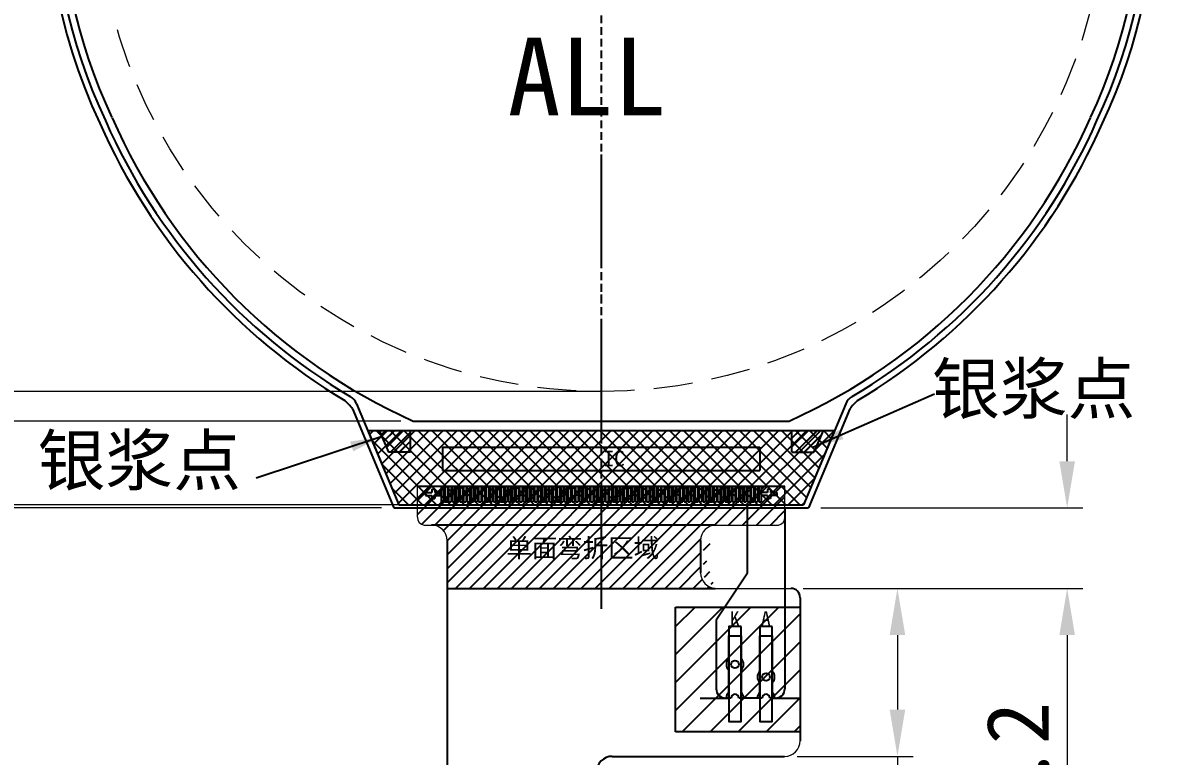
# Model space of a CAD drawing. Header units: millimetres. Extents: x 1055 to 1298, y 435 to 601.
# Drawn here: x 1083.68 to 1120.07, y 534.96 to 558.54 of the extents above; entities that cross this region are included whole.
import ezdxf

# ---------------------------------------------------------------- set-up
doc = ezdxf.new("R2010")
doc.units = ezdxf.units.MM
doc.linetypes.add('ACAD_ISO10W100', pattern=[18, 12, -3, 0, -3])
doc.linetypes.add('DASHED2', pattern=[0.375, 0.25, -0.125])
for name, color, linetype in [('DWG', 7, 'Continuous'), ('FPC', 33, 'Continuous'), ('FPC-LED', 30, 'Continuous'), ('FPC-O正面白油层', 7, 'Continuous'), ('FPC1', 30, 'Continuous')]:
    doc.layers.add(name, color=color, linetype=linetype)
doc.layers.add('LCD_MAIN', color=2, linetype='Continuous', lineweight=9)
doc.styles.get("Standard").update_dxf_attribs({"font": 'txt', "bigfont": 'gbcbig.shx'})
doc.styles.add('宋体', font='SimSun.ttf')
doc.styles.add('工程', font='gbenor.shx', dxfattribs={"width": 1.25, "bigfont": 'gbcbig.shx'})
doc.dimstyles.new('标准', dxfattribs={"dimtxt": 2, "dimasz": 1.8, "dimexe": 0.5, "dimexo": 0.4, "dimgap": 0.1, "dimtad": 1, "dimzin": 1, "dimdsep": 46, "dimtxsty": '工程', "dimblk": 'CLOSEDBLANK', "dimcen": 0.09, "dimclrd": 3, "dimclre": 3, "dimclrt": 3, "dimadec": 0, "dimazin": 0, "dimtfac": 1, "dimtofl": 0, "dimtmove": 0, "dimatfit": 3, "dimldrblk": 'CLOSEDBLANK', "dimfxl": 1, "dimtolj": 1, "dimlwd": 0, "dimlwe": 0, "dimarcsym": 0})
doc.dimstyles.new('标注', dxfattribs={"dimtxt": 1.2, "dimasz": 1, "dimexe": 0, "dimexo": 1, "dimgap": 0.2, "dimtad": 0, "dimrnd": 0.0005, "dimzin": 9, "dimdsep": 46, "dimtxsty": 'Standard', "dimcen": 0, "dimclrd": 3, "dimclre": 3, "dimclrt": 3, "dimadec": 0, "dimazin": 0, "dimtfac": 1, "dimtmove": 0, "dimatfit": 3, "dimfxl": 1, "dimlwd": -1, "dimlwe": -1, "dimarcsym": 0})

# ---------------------------------------------------------------- blocks, each defined once
blk = doc.blocks.new('*D87')
at = {"color": 7, "lineweight": 0, "transparency": 16777216}
for p, q in [((1102.266, 579.087), (1078.78, 579.087)), ((1079.28, 577.587), (1079.28, 548.187)), ((1102.266, 546.687), (1078.78, 546.687))]:
    blk.add_line(p, q, dxfattribs=at)
at = {"color": 7, "transparency": 16777216}
for points in [[(1079.03, 577.587), (1079.53, 577.587), (1079.28, 579.087)], [(1079.03, 548.187), (1079.53, 548.187), (1079.28, 546.687)]]:
    blk.add_solid(points, dxfattribs=at)
at = {"layer": 'Defpoints', "color": 0, "transparency": 16777216}
for p in [(1102.666, 579.087), (1079.28, 546.687), (1102.666, 546.687)]:
    blk.add_point(p, dxfattribs=at)
at = {"color": 7, "transparency": 16777216, "insert": (1077.869, 563.871), "char_height": 2, "attachment_point": 5, "rotation": 90, "style": '宋体'}
blk.add_mtext('\\A1;32.40(LCD A,A)', dxfattribs=at)
blk = doc.blocks.new('_ClosedBlank')
at = {"color": 0, "linetype": 'ByBlock', "lineweight": -2}
for p, q in [((-1, 0.167), (0, 0)), ((-1, 0.167), (-1, -0.167)), ((0, 0), (-1, -0.167))]:
    blk.add_line(p, q, dxfattribs=at)
blk = doc.blocks.new('*D91')
at = {"color": 7, "lineweight": 0, "transparency": 16777216}
for p, q in [((1102.266, 580.287), (1069.206, 580.287)), ((1069.706, 578.787), (1069.706, 544.547)), ((1095.766, 543.047), (1069.206, 543.047))]:
    blk.add_line(p, q, dxfattribs=at)
at = {"color": 7, "transparency": 16777216}
for points in [[(1069.456, 578.787), (1069.956, 578.787), (1069.706, 580.287)], [(1069.456, 544.547), (1069.956, 544.547), (1069.706, 543.047)]]:
    blk.add_solid(points, dxfattribs=at)
at = {"layer": 'Defpoints', "color": 0, "transparency": 16777216}
for p in [(1102.666, 580.287), (1069.706, 543.047), (1096.166, 543.047)]:
    blk.add_point(p, dxfattribs=at)
at = {"color": 7, "transparency": 16777216, "insert": (1068.339, 563.132), "char_height": 2, "attachment_point": 5, "rotation": 90, "style": '宋体'}
blk.add_mtext('\\A1;37.24%%P0.15(LCD)', dxfattribs=at)
blk = doc.blocks.new('*D93')
at = {"color": 7, "lineweight": 0, "transparency": 16777216}
for p, q in [((1102.266, 580.057), (1074.112, 580.057)), ((1074.612, 578.557), (1074.612, 547.237)), ((1095.831, 545.737), (1074.112, 545.737))]:
    blk.add_line(p, q, dxfattribs=at)
at = {"color": 7, "transparency": 16777216}
for points in [[(1074.362, 578.557), (1074.862, 578.557), (1074.612, 580.057)], [(1074.362, 547.237), (1074.862, 547.237), (1074.612, 545.737)]]:
    blk.add_solid(points, dxfattribs=at)
at = {"layer": 'Defpoints', "color": 0, "transparency": 16777216}
for p in [(1102.666, 580.057), (1074.612, 545.737), (1096.231, 545.737)]:
    blk.add_point(p, dxfattribs=at)
at = {"color": 7, "transparency": 16777216, "insert": (1072.845, 562.887), "char_height": 2, "attachment_point": 5, "rotation": 90, "style": '宋体'}
blk.add_mtext('\\A1;34.32%%P0.2(POL)', dxfattribs=at)
blk = doc.blocks.new('*D94')
at = {"color": 1, "lineweight": 0, "transparency": 16777216}
for p, q in [((1102.266, 580.687), (1064.957, 580.687)), ((1065.457, 579.187), (1065.457, 544.447)), ((1095.208, 542.947), (1064.957, 542.947))]:
    blk.add_line(p, q, dxfattribs=at)
at = {"color": 1, "transparency": 16777216}
for points in [[(1065.207, 579.187), (1065.707, 579.187), (1065.457, 580.687)], [(1065.207, 544.447), (1065.707, 544.447), (1065.457, 542.947)]]:
    blk.add_solid(points, dxfattribs=at)
at = {"layer": 'Defpoints', "color": 0, "transparency": 16777216}
for p in [(1102.666, 580.687), (1065.457, 542.947), (1095.608, 542.947)]:
    blk.add_point(p, dxfattribs=at)
at = {"color": 1, "transparency": 16777216, "insert": (1063.683, 562.887), "char_height": 2, "attachment_point": 5, "rotation": 90, "style": '宋体'}
blk.add_mtext('\\A1;37.74%%P0.1(LCM)', dxfattribs=at)
blk = doc.blocks.new('*D99')
at = {"color": 7, "lineweight": 0, "transparency": 16777216}
for p, q in [((1095.208, 542.947), (1072.128, 542.947)), ((1072.628, 541.447), (1072.628, 495.593)), ((1097.118, 494.093), (1072.128, 494.093))]:
    blk.add_line(p, q, dxfattribs=at)
at = {"color": 7, "transparency": 16777216}
for points in [[(1072.378, 541.447), (1072.878, 541.447), (1072.628, 542.947)], [(1072.378, 495.593), (1072.878, 495.593), (1072.628, 494.093)]]:
    blk.add_solid(points, dxfattribs=at)
at = {"layer": 'Defpoints', "color": 0, "transparency": 16777216}
for p in [(1095.608, 542.947), (1072.628, 494.093), (1097.518, 494.093)]:
    blk.add_point(p, dxfattribs=at)
at = {"color": 7, "transparency": 16777216, "insert": (1071.049, 518.52), "char_height": 2, "attachment_point": 5, "rotation": 90, "style": '宋体'}
blk.add_mtext('\\A1;48.85±0.2', dxfattribs=at)
blk = doc.blocks.new('*D104')
at = {"color": 7, "lineweight": 0, "transparency": 16777216}
for p, q in [((1117.234, 544.447), (1117.234, 545.947)), ((1109.324, 542.947), (1117.734, 542.947)), ((1108.757, 540.361), (1117.734, 540.361)), ((1117.234, 538.861), (1117.234, 523.813))]:
    blk.add_line(p, q, dxfattribs=at)
at = {"color": 7, "transparency": 16777216}
for points in [[(1116.984, 544.447), (1117.484, 544.447), (1117.234, 542.947)], [(1116.984, 538.861), (1117.484, 538.861), (1117.234, 540.361)]]:
    blk.add_solid(points, dxfattribs=at)
at = {"layer": 'Defpoints', "color": 0, "transparency": 16777216}
for p in [(1108.924, 542.947), (1108.357, 540.361), (1117.234, 540.361)]:
    blk.add_point(p, dxfattribs=at)
at = {"color": 7, "transparency": 16777216, "insert": (1115.656, 530.587), "char_height": 2, "attachment_point": 5, "rotation": 90, "style": '宋体'}
blk.add_mtext('\\A1;2.59±0.2', dxfattribs=at)
blk = doc.blocks.new('*D105')
at = {"color": 7, "lineweight": 0, "transparency": 16777216}
for p, q in [((1108.757, 540.361), (1112.282, 540.361)), ((1111.782, 538.861), (1111.782, 536.464)), ((1108.557, 534.964), (1112.282, 534.964)), ((1111.782, 534.964), (1111.782, 520.008))]:
    blk.add_line(p, q, dxfattribs=at)
at = {"color": 7, "transparency": 16777216}
for points in [[(1111.532, 538.861), (1112.032, 538.861), (1111.782, 540.361)], [(1111.532, 536.464), (1112.032, 536.464), (1111.782, 534.964)]]:
    blk.add_solid(points, dxfattribs=at)
at = {"layer": 'Defpoints', "color": 0, "transparency": 16777216}
for p in [(1108.357, 540.361), (1108.157, 534.964), (1111.782, 534.964)]:
    blk.add_point(p, dxfattribs=at)
at = {"color": 7, "transparency": 16777216, "insert": (1110.21, 526.736), "char_height": 2, "attachment_point": 5, "rotation": 90, "style": '宋体'}
blk.add_mtext('\\A1;5.40±0.2', dxfattribs=at)
blk = doc.blocks.new('f')
h = blk.add_hatch()
h.set_pattern_fill('ANSI31', color=2, scale=0.2, style=0)
h.set_pattern_definition([(45, (236.8483, 0), (-0.4490128, 0.4490128), [])])
h.paths.add_polyline_path([(485.947, 191.786), (481.947, 191.786), (481.947, 187.786), (485.947, 187.786)])
at = {"color": 2}
for p, q in [((481.947, 191.786), (485.947, 191.786)), ((481.947, 187.786), (481.947, 191.786)), ((485.947, 191.786), (485.947, 187.786)), ((485.947, 187.786), (481.947, 187.786))]:
    blk.add_line(p, q, dxfattribs=at)

msp = doc.modelspace()

# ---------------------------------------------------------------- hatches: boundary and pattern name
h = msp.add_hatch()
h.set_pattern_fill('ANSI37', color=256, scale=0.1, style=0)
h.set_pattern_definition([(45, (-2.17193, 17.6648), (-0.2245064, 0.2245064), []), (135, (-2.17193, 17.6648), (-0.2245064, -0.2245064), [])])
h.paths.add_polyline_path([(1094.767, 545.437), (1095.766, 543.047), (1108.766, 543.047), (1109.765, 545.437)])
h = msp.add_hatch()
h.set_pattern_fill('JIS_LC_20', color=2, scale=0.01, style=0)
h.set_pattern_definition([(45, (-271.23987, 118.45337), (-0.141421356, 0.141421356), []), (45, (-271.23587, 118.45337), (-0.141421356, 0.141421356), [])])
h.paths.add_polyline_path([(1108.395, 544.737), (1109.095, 544.737), (1109.395, 545.437), (1108.395, 545.437)])
h.paths.add_polyline_path([(1096.137, 545.437), (1095.137, 545.437), (1095.437, 544.737), (1096.137, 544.737)])
h = msp.add_hatch()
h.set_pattern_fill('ANSI31', color=30, scale=0.1, style=0)
edge = h.paths.add_edge_path()
edge.add_line((1096.366, 543.647), (1108.166, 543.647))
edge.add_line((1096.366, 542.647), (1096.366, 543.647))
edge.add_arc((1096.611, 542.64), 0.245, 178.3428, 261.6793)
edge.add_line((1096.576, 542.397), (1096.818, 542.397))
edge.add_line((1105.958, 542.397), (1096.818, 542.397))
edge.add_line((1105.959, 542.397), (1107.956, 542.397))
edge.add_arc((1107.921, 542.64), 0.245, 278.3207, 361.6572)
edge.add_line((1108.166, 542.647), (1108.166, 543.647))
h = msp.add_hatch()
h.set_pattern_fill('ANSI31', color=256, scale=0.1, style=0)
edge = h.paths.add_edge_path()
edge.add_line((1105.958, 542.397), (1096.818, 542.397))
edge.add_arc((1096.818, 541.897), 0.5, 0, 90)
edge.add_line((1097.318, 541.897), (1097.318, 540.361))
edge.add_line((1097.318, 540.361), (1105.923, 540.361))
edge.add_arc((1105.961, 540.862), 0.502, 180.118, 265.6249)
edge.add_line((1105.459, 541.897), (1105.459, 540.859))
edge.add_arc((1105.959, 541.897), 0.5, 90, 180)
h.paths.add_polyline_path([(1099.069, 542.11), (1104.441, 542.11), (1104.441, 541.019), (1099.069, 541.019)], flags=24)

# ---------------------------------------------------------------- linework, layer by layer
at = {"color": 1, "linetype": 'DASHED2'}
msp.add_line((1102.266, 583.895), (1102.266, 539.699), dxfattribs=at)
at = {"color": 7}
for p, q in [((1094.279, 546.126), (1095.608, 542.947)), ((1110.253, 546.126), (1108.924, 542.947)), ((1095.608, 542.947), (1108.924, 542.947))]:
    msp.add_line(p, q, dxfattribs=at)
at = {"color": 4}
for p, q in [((1094.41, 546.292), (1095.766, 543.047)), ((1110.123, 546.292), (1108.766, 543.047)), ((1094.767, 545.437), (1109.765, 545.437)), ((1094.767, 545.437), (1095.766, 543.047)), ((1109.765, 545.437), (1108.766, 543.047)), ((1095.766, 543.047), (1108.766, 543.047))]:
    msp.add_line(p, q, dxfattribs=at)
at = {"color": 2}
for p, q in [((1095.137, 545.437), (1095.437, 544.737)), ((1096.137, 544.737), (1096.137, 545.437)), ((1108.395, 544.737), (1108.395, 545.437)), ((1109.395, 545.437), (1109.095, 544.737)), ((1096.137, 544.737), (1095.437, 544.737)), ((1108.395, 544.737), (1109.095, 544.737))]:
    msp.add_line(p, q, dxfattribs=at)
at = {"color": 6}
msp.add_line((1096.231, 545.737), (1108.302, 545.737), dxfattribs=at)
for p, q in [((1097.166, 544.897), (1107.366, 544.897)), ((1097.166, 544.897), (1097.166, 544.147)), ((1107.366, 544.897), (1107.366, 544.147)), ((1097.166, 544.147), (1107.366, 544.147)), ((1097.126, 543.647), (1097.126, 543.147)), ((1097.126, 543.647), (1097.206, 543.647)), ((1097.206, 543.647), (1097.206, 543.147)), ((1097.246, 543.647), (1097.246, 543.147)), ((1097.246, 543.647), (1097.326, 543.647)), ((1097.326, 543.647), (1097.326, 543.147)), ((1097.366, 543.647), (1097.366, 543.147)), ((1097.366, 543.647), (1097.446, 543.647)), ((1097.446, 543.647), (1097.446, 543.147)), ((1097.486, 543.647), (1097.486, 543.147)), ((1097.486, 543.647), (1097.566, 543.647)), ((1097.566, 543.647), (1097.566, 543.147)), ((1097.606, 543.647), (1097.606, 543.147)), ((1097.606, 543.647), (1097.686, 543.647)), ((1097.686, 543.647), (1097.686, 543.147)), ((1097.726, 543.647), (1097.726, 543.147)), ((1097.726, 543.647), (1097.806, 543.647)), ((1097.806, 543.647), (1097.806, 543.147)), ((1097.846, 543.647), (1097.846, 543.147)), ((1097.846, 543.647), (1097.926, 543.647)), ((1097.926, 543.647), (1097.926, 543.147)), ((1097.966, 543.647), (1097.966, 543.147)), ((1097.966, 543.647), (1098.046, 543.647)), ((1098.046, 543.647), (1098.046, 543.147)), ((1098.086, 543.647), (1098.086, 543.147)), ((1098.086, 543.647), (1098.166, 543.647)), ((1098.166, 543.647), (1098.166, 543.147)), ((1098.206, 543.647), (1098.206, 543.147)), ((1098.206, 543.647), (1098.286, 543.647)), ((1098.286, 543.647), (1098.286, 543.147)), ((1098.326, 543.647), (1098.326, 543.147)), ((1098.326, 543.647), (1098.406, 543.647)), ((1098.406, 543.647), (1098.406, 543.147)), ((1098.446, 543.647), (1098.446, 543.147)), ((1098.446, 543.647), (1098.526, 543.647)), ((1098.526, 543.647), (1098.526, 543.147)), ((1098.566, 543.647), (1098.566, 543.147)), ((1098.566, 543.647), (1098.646, 543.647)), ((1098.646, 543.647), (1098.646, 543.147)), ((1098.686, 543.647), (1098.686, 543.147)), ((1098.686, 543.647), (1098.766, 543.647)), ((1098.766, 543.647), (1098.766, 543.147)), ((1098.806, 543.647), (1098.806, 543.147)), ((1098.806, 543.647), (1098.886, 543.647)), ((1098.886, 543.647), (1098.886, 543.147)), ((1098.926, 543.647), (1098.926, 543.147)), ((1098.926, 543.647), (1099.006, 543.647)), ((1099.006, 543.647), (1099.006, 543.147)), ((1099.046, 543.647), (1099.046, 543.147)), ((1099.046, 543.647), (1099.126, 543.647)), ((1099.126, 543.647), (1099.126, 543.147)), ((1099.166, 543.647), (1099.166, 543.147)), ((1099.166, 543.647), (1099.246, 543.647)), ((1099.246, 543.647), (1099.246, 543.147)), ((1099.286, 543.647), (1099.286, 543.147)), ((1099.286, 543.647), (1099.366, 543.647)), ((1099.366, 543.647), (1099.366, 543.147)), ((1099.406, 543.647), (1099.406, 543.147)), ((1099.406, 543.647), (1099.486, 543.647)), ((1099.486, 543.647), (1099.486, 543.147)), ((1099.526, 543.647), (1099.526, 543.147)), ((1099.526, 543.647), (1099.606, 543.647)), ((1099.606, 543.647), (1099.606, 543.147)), ((1099.646, 543.647), (1099.646, 543.147)), ((1099.646, 543.647), (1099.726, 543.647)), ((1099.726, 543.647), (1099.726, 543.147)), ((1099.766, 543.647), (1099.766, 543.147)), ((1099.766, 543.647), (1099.846, 543.647)), ((1099.846, 543.647), (1099.846, 543.147)), ((1099.886, 543.647), (1099.886, 543.147)), ((1099.886, 543.647), (1099.966, 543.647)), ((1099.966, 543.647), (1099.966, 543.147)), ((1100.006, 543.647), (1100.006, 543.147)), ((1100.006, 543.647), (1100.086, 543.647)), ((1100.086, 543.647), (1100.086, 543.147)), ((1100.126, 543.647), (1100.126, 543.147)), ((1100.126, 543.647), (1100.206, 543.647)), ((1100.206, 543.647), (1100.206, 543.147)), ((1100.246, 543.647), (1100.246, 543.147)), ((1100.246, 543.647), (1100.326, 543.647)), ((1100.326, 543.647), (1100.326, 543.147)), ((1100.366, 543.647), (1100.366, 543.147)), ((1100.366, 543.647), (1100.446, 543.647)), ((1100.446, 543.647), (1100.446, 543.147)), ((1100.486, 543.647), (1100.486, 543.147)), ((1100.486, 543.647), (1100.566, 543.647)), ((1100.566, 543.647), (1100.566, 543.147)), ((1100.606, 543.647), (1100.606, 543.147)), ((1100.606, 543.647), (1100.686, 543.647)), ((1100.686, 543.647), (1100.686, 543.147)), ((1100.726, 543.647), (1100.726, 543.147)), ((1100.726, 543.647), (1100.806, 543.647)), ((1100.806, 543.647), (1100.806, 543.147)), ((1100.846, 543.647), (1100.846, 543.147)), ((1100.846, 543.647), (1100.926, 543.647)), ((1100.926, 543.647), (1100.926, 543.147)), ((1100.966, 543.647), (1100.966, 543.147)), ((1100.966, 543.647), (1101.046, 543.647)), ((1101.046, 543.647), (1101.046, 543.147)), ((1101.086, 543.647), (1101.086, 543.147)), ((1101.086, 543.647), (1101.166, 543.647)), ((1101.166, 543.647), (1101.166, 543.147)), ((1101.206, 543.647), (1101.206, 543.147)), ((1101.206, 543.647), (1101.286, 543.647)), ((1101.286, 543.647), (1101.286, 543.147)), ((1101.326, 543.647), (1101.326, 543.147)), ((1101.326, 543.647), (1101.406, 543.647)), ((1101.406, 543.647), (1101.406, 543.147)), ((1101.446, 543.647), (1101.446, 543.147)), ((1101.446, 543.647), (1101.526, 543.647)), ((1101.526, 543.647), (1101.526, 543.147)), ((1101.566, 543.647), (1101.566, 543.147)), ((1101.566, 543.647), (1101.646, 543.647)), ((1101.646, 543.647), (1101.646, 543.147)), ((1101.686, 543.647), (1101.686, 543.147)), ((1101.686, 543.647), (1101.766, 543.647)), ((1101.766, 543.647), (1101.766, 543.147)), ((1101.806, 543.647), (1101.806, 543.147)), ((1101.806, 543.647), (1101.886, 543.647)), ((1101.886, 543.647), (1101.886, 543.147)), ((1101.926, 543.647), (1101.926, 543.147)), ((1101.926, 543.647), (1102.006, 543.647)), ((1102.006, 543.647), (1102.006, 543.147)), ((1102.046, 543.647), (1102.046, 543.147)), ((1102.046, 543.647), (1102.126, 543.647)), ((1102.126, 543.647), (1102.126, 543.147)), ((1102.166, 543.647), (1102.166, 543.147)), ((1102.166, 543.647), (1102.246, 543.647)), ((1102.246, 543.647), (1102.246, 543.147)), ((1102.246, 543.647), (1102.286, 543.647)), ((1102.286, 543.647), (1102.286, 543.147)), ((1102.286, 543.647), (1102.366, 543.647)), ((1102.366, 543.647), (1102.366, 543.147)), ((1102.406, 543.647), (1102.406, 543.147)), ((1102.406, 543.647), (1102.486, 543.647)), ((1102.486, 543.647), (1102.486, 543.147)), ((1102.526, 543.647), (1102.526, 543.147)), ((1102.526, 543.647), (1102.606, 543.647)), ((1102.606, 543.647), (1102.606, 543.147)), ((1102.646, 543.647), (1102.646, 543.147)), ((1102.646, 543.647), (1102.726, 543.647)), ((1102.726, 543.647), (1102.726, 543.147)), ((1102.766, 543.647), (1102.766, 543.147)), ((1102.766, 543.647), (1102.846, 543.647)), ((1102.846, 543.647), (1102.846, 543.147)), ((1102.886, 543.647), (1102.886, 543.147)), ((1102.886, 543.647), (1102.966, 543.647)), ((1102.966, 543.647), (1102.966, 543.147)), ((1103.006, 543.647), (1103.006, 543.147)), ((1103.006, 543.647), (1103.086, 543.647)), ((1103.086, 543.647), (1103.086, 543.147)), ((1103.126, 543.647), (1103.126, 543.147)), ((1103.126, 543.647), (1103.206, 543.647)), ((1103.206, 543.647), (1103.206, 543.147)), ((1103.246, 543.647), (1103.246, 543.147)), ((1103.246, 543.647), (1103.326, 543.647)), ((1103.326, 543.647), (1103.326, 543.147)), ((1103.366, 543.647), (1103.366, 543.147)), ((1103.366, 543.647), (1103.446, 543.647)), ((1103.446, 543.647), (1103.446, 543.147)), ((1103.486, 543.647), (1103.486, 543.147)), ((1103.486, 543.647), (1103.566, 543.647)), ((1103.566, 543.647), (1103.566, 543.147)), ((1103.606, 543.647), (1103.606, 543.147)), ((1103.606, 543.647), (1103.686, 543.647)), ((1103.686, 543.647), (1103.686, 543.147)), ((1103.726, 543.647), (1103.726, 543.147)), ((1103.726, 543.647), (1103.806, 543.647)), ((1103.806, 543.647), (1103.806, 543.147)), ((1103.846, 543.647), (1103.846, 543.147)), ((1103.846, 543.647), (1103.926, 543.647)), ((1103.926, 543.647), (1103.926, 543.147)), ((1103.966, 543.647), (1103.966, 543.147)), ((1103.966, 543.647), (1104.046, 543.647)), ((1104.046, 543.647), (1104.046, 543.147)), ((1104.086, 543.647), (1104.086, 543.147)), ((1104.086, 543.647), (1104.166, 543.647)), ((1104.166, 543.647), (1104.166, 543.147)), ((1104.206, 543.647), (1104.206, 543.147)), ((1104.206, 543.647), (1104.286, 543.647)), ((1104.286, 543.647), (1104.286, 543.147)), ((1104.326, 543.647), (1104.326, 543.147)), ((1104.326, 543.647), (1104.406, 543.647)), ((1104.406, 543.647), (1104.406, 543.147)), ((1104.446, 543.647), (1104.446, 543.147)), ((1104.446, 543.647), (1104.526, 543.647)), ((1104.526, 543.647), (1104.526, 543.147)), ((1104.566, 543.647), (1104.566, 543.147)), ((1104.566, 543.647), (1104.646, 543.647)), ((1104.646, 543.647), (1104.646, 543.147)), ((1104.686, 543.647), (1104.686, 543.147)), ((1104.686, 543.647), (1104.766, 543.647)), ((1104.766, 543.647), (1104.766, 543.147)), ((1104.806, 543.647), (1104.806, 543.147)), ((1104.806, 543.647), (1104.886, 543.647)), ((1104.886, 543.647), (1104.886, 543.147)), ((1104.926, 543.647), (1104.926, 543.147)), ((1104.926, 543.647), (1105.006, 543.647)), ((1105.006, 543.647), (1105.006, 543.147)), ((1105.046, 543.647), (1105.046, 543.147)), ((1105.046, 543.647), (1105.126, 543.647)), ((1105.126, 543.647), (1105.126, 543.147)), ((1105.166, 543.647), (1105.166, 543.147)), ((1105.166, 543.647), (1105.246, 543.647)), ((1105.246, 543.647), (1105.246, 543.147)), ((1105.286, 543.647), (1105.286, 543.147)), ((1105.286, 543.647), (1105.366, 543.647)), ((1105.366, 543.647), (1105.366, 543.147)), ((1105.406, 543.647), (1105.406, 543.147)), ((1105.406, 543.647), (1105.486, 543.647)), ((1105.486, 543.647), (1105.486, 543.147)), ((1105.526, 543.647), (1105.526, 543.147)), ((1105.526, 543.647), (1105.606, 543.647)), ((1105.606, 543.647), (1105.606, 543.147)), ((1105.646, 543.647), (1105.646, 543.147)), ((1105.646, 543.647), (1105.726, 543.647)), ((1105.726, 543.647), (1105.726, 543.147)), ((1105.766, 543.647), (1105.766, 543.147)), ((1105.766, 543.647), (1105.846, 543.647)), ((1105.846, 543.647), (1105.846, 543.147)), ((1105.886, 543.647), (1105.886, 543.147)), ((1105.886, 543.647), (1105.966, 543.647)), ((1105.966, 543.647), (1105.966, 543.147)), ((1106.006, 543.647), (1106.006, 543.147)), ((1106.006, 543.647), (1106.086, 543.647)), ((1106.086, 543.647), (1106.086, 543.147)), ((1106.126, 543.647), (1106.126, 543.147)), ((1106.126, 543.647), (1106.206, 543.647)), ((1106.206, 543.647), (1106.206, 543.147)), ((1106.246, 543.647), (1106.246, 543.147)), ((1106.246, 543.647), (1106.326, 543.647)), ((1106.326, 543.647), (1106.326, 543.147)), ((1106.366, 543.647), (1106.366, 543.147)), ((1106.366, 543.647), (1106.446, 543.647)), ((1106.446, 543.647), (1106.446, 543.147)), ((1106.486, 543.647), (1106.486, 543.147)), ((1106.486, 543.647), (1106.566, 543.647)), ((1106.566, 543.647), (1106.566, 543.147)), ((1106.606, 543.647), (1106.606, 543.147)), ((1106.606, 543.647), (1106.686, 543.647)), ((1106.686, 543.647), (1106.686, 543.147)), ((1106.726, 543.647), (1106.726, 543.147)), ((1106.726, 543.647), (1106.806, 543.647)), ((1106.806, 543.647), (1106.806, 543.147)), ((1106.846, 543.647), (1106.846, 543.147)), ((1106.846, 543.647), (1106.926, 543.647)), ((1106.926, 543.647), (1106.926, 543.147)), ((1106.966, 543.647), (1106.966, 543.147)), ((1106.966, 543.647), (1107.046, 543.647)), ((1107.046, 543.647), (1107.046, 543.147)), ((1107.086, 543.647), (1107.086, 543.147)), ((1107.086, 543.647), (1107.166, 543.647)), ((1107.166, 543.647), (1107.166, 543.147)), ((1107.206, 543.647), (1107.206, 543.147)), ((1107.206, 543.647), (1107.286, 543.647)), ((1107.286, 543.647), (1107.286, 543.147)), ((1107.326, 543.647), (1107.326, 543.147)), ((1107.326, 543.647), (1107.406, 543.647)), ((1107.406, 543.647), (1107.406, 543.147)), ((1096.626, 543.447), (1096.826, 543.447)), ((1096.626, 543.447), (1096.626, 543.347)), ((1096.626, 543.347), (1096.826, 543.347)), ((1096.826, 543.547), (1096.826, 543.447)), ((1096.826, 543.547), (1096.926, 543.547)), ((1096.826, 543.347), (1096.826, 543.247)), ((1096.826, 543.247), (1096.926, 543.247)), ((1096.926, 543.547), (1096.926, 543.447)), ((1096.926, 543.447), (1097.126, 543.447)), ((1096.926, 543.347), (1096.926, 543.247)), ((1096.926, 543.347), (1097.126, 543.347)), ((1097.126, 543.447), (1097.126, 543.347)), ((1097.246, 543.447), (1097.246, 543.347)), ((1097.366, 543.447), (1097.366, 543.347)), ((1097.486, 543.447), (1097.486, 543.347)), ((1097.606, 543.447), (1097.606, 543.347)), ((1097.726, 543.447), (1097.726, 543.347)), ((1097.846, 543.447), (1097.846, 543.347)), ((1097.966, 543.447), (1097.966, 543.347)), ((1098.086, 543.447), (1098.086, 543.347)), ((1098.206, 543.447), (1098.206, 543.347)), ((1098.326, 543.447), (1098.326, 543.347)), ((1098.446, 543.447), (1098.446, 543.347)), ((1098.566, 543.447), (1098.566, 543.347)), ((1098.686, 543.447), (1098.686, 543.347)), ((1098.806, 543.447), (1098.806, 543.347)), ((1098.926, 543.447), (1098.926, 543.347)), ((1099.046, 543.447), (1099.046, 543.347)), ((1099.166, 543.447), (1099.166, 543.347)), ((1099.286, 543.447), (1099.286, 543.347)), ((1099.406, 543.447), (1099.406, 543.347)), ((1099.526, 543.447), (1099.526, 543.347)), ((1099.646, 543.447), (1099.646, 543.347)), ((1099.766, 543.447), (1099.766, 543.347)), ((1099.886, 543.447), (1099.886, 543.347)), ((1100.006, 543.447), (1100.006, 543.347)), ((1100.126, 543.447), (1100.126, 543.347)), ((1100.246, 543.447), (1100.246, 543.347)), ((1100.366, 543.447), (1100.366, 543.347)), ((1100.486, 543.447), (1100.486, 543.347)), ((1100.606, 543.447), (1100.606, 543.347)), ((1100.726, 543.447), (1100.726, 543.347)), ((1100.846, 543.447), (1100.846, 543.347)), ((1100.966, 543.447), (1100.966, 543.347)), ((1101.086, 543.447), (1101.086, 543.347)), ((1101.206, 543.447), (1101.206, 543.347)), ((1101.326, 543.447), (1101.326, 543.347)), ((1101.446, 543.447), (1101.446, 543.347)), ((1101.566, 543.447), (1101.566, 543.347)), ((1101.686, 543.447), (1101.686, 543.347)), ((1101.806, 543.447), (1101.806, 543.347)), ((1101.926, 543.447), (1101.926, 543.347)), ((1102.046, 543.447), (1102.046, 543.347)), ((1102.166, 543.447), (1102.166, 543.347)), ((1102.286, 543.447), (1102.286, 543.347)), ((1102.406, 543.447), (1102.406, 543.347)), ((1102.526, 543.447), (1102.526, 543.347)), ((1102.646, 543.447), (1102.646, 543.347)), ((1102.766, 543.447), (1102.766, 543.347)), ((1102.886, 543.447), (1102.886, 543.347)), ((1103.006, 543.447), (1103.006, 543.347)), ((1103.126, 543.447), (1103.126, 543.347)), ((1103.246, 543.447), (1103.246, 543.347)), ((1103.366, 543.447), (1103.366, 543.347)), ((1103.486, 543.447), (1103.486, 543.347)), ((1103.606, 543.447), (1103.606, 543.347)), ((1103.726, 543.447), (1103.726, 543.347)), ((1103.846, 543.447), (1103.846, 543.347)), ((1103.966, 543.447), (1103.966, 543.347)), ((1104.086, 543.447), (1104.086, 543.347)), ((1104.206, 543.447), (1104.206, 543.347)), ((1104.326, 543.447), (1104.326, 543.347)), ((1104.446, 543.447), (1104.446, 543.347)), ((1104.566, 543.447), (1104.566, 543.347)), ((1104.686, 543.447), (1104.686, 543.347)), ((1104.806, 543.447), (1104.806, 543.347)), ((1104.926, 543.447), (1104.926, 543.347)), ((1105.046, 543.447), (1105.046, 543.347)), ((1105.166, 543.447), (1105.166, 543.347)), ((1105.286, 543.447), (1105.286, 543.347)), ((1105.406, 543.447), (1105.406, 543.347)), ((1105.526, 543.447), (1105.526, 543.347)), ((1105.646, 543.447), (1105.646, 543.347)), ((1105.766, 543.447), (1105.766, 543.347)), ((1105.886, 543.447), (1105.886, 543.347)), ((1106.006, 543.447), (1106.006, 543.347)), ((1106.126, 543.447), (1106.126, 543.347)), ((1106.246, 543.447), (1106.246, 543.347)), ((1106.366, 543.447), (1106.366, 543.347)), ((1106.486, 543.447), (1106.486, 543.347)), ((1106.606, 543.447), (1106.606, 543.347)), ((1106.726, 543.447), (1106.726, 543.347)), ((1106.846, 543.447), (1106.846, 543.347)), ((1106.966, 543.447), (1106.966, 543.347)), ((1107.086, 543.447), (1107.086, 543.347)), ((1107.206, 543.447), (1107.206, 543.347)), ((1107.326, 543.447), (1107.326, 543.347)), ((1107.604, 543.447), (1107.404, 543.447)), ((1107.604, 543.347), (1107.404, 543.347)), ((1107.604, 543.547), (1107.604, 543.447)), ((1107.704, 543.547), (1107.604, 543.547)), ((1107.604, 543.347), (1107.604, 543.247)), ((1107.704, 543.247), (1107.604, 543.247)), ((1107.704, 543.547), (1107.704, 543.447)), ((1107.904, 543.447), (1107.704, 543.447)), ((1107.704, 543.347), (1107.704, 543.247)), ((1107.904, 543.347), (1107.704, 543.347)), ((1107.904, 543.447), (1107.904, 543.347)), ((1097.126, 543.147), (1097.206, 543.147)), ((1097.246, 543.147), (1097.326, 543.147)), ((1097.366, 543.147), (1097.446, 543.147)), ((1097.486, 543.147), (1097.566, 543.147)), ((1097.606, 543.147), (1097.686, 543.147)), ((1097.726, 543.147), (1097.806, 543.147)), ((1097.846, 543.147), (1097.926, 543.147)), ((1097.966, 543.147), (1098.046, 543.147)), ((1098.086, 543.147), (1098.166, 543.147)), ((1098.206, 543.147), (1098.286, 543.147)), ((1098.326, 543.147), (1098.406, 543.147)), ((1098.446, 543.147), (1098.526, 543.147)), ((1098.566, 543.147), (1098.646, 543.147)), ((1098.686, 543.147), (1098.766, 543.147)), ((1098.806, 543.147), (1098.886, 543.147)), ((1098.926, 543.147), (1099.006, 543.147)), ((1099.046, 543.147), (1099.126, 543.147)), ((1099.166, 543.147), (1099.246, 543.147)), ((1099.286, 543.147), (1099.366, 543.147)), ((1099.406, 543.147), (1099.486, 543.147)), ((1099.526, 543.147), (1099.606, 543.147)), ((1099.646, 543.147), (1099.726, 543.147)), ((1099.766, 543.147), (1099.846, 543.147)), ((1099.886, 543.147), (1099.966, 543.147)), ((1100.006, 543.147), (1100.086, 543.147)), ((1100.126, 543.147), (1100.206, 543.147)), ((1100.246, 543.147), (1100.326, 543.147)), ((1100.366, 543.147), (1100.446, 543.147)), ((1100.486, 543.147), (1100.566, 543.147)), ((1100.606, 543.147), (1100.686, 543.147)), ((1100.726, 543.147), (1100.806, 543.147)), ((1100.846, 543.147), (1100.926, 543.147)), ((1100.966, 543.147), (1101.046, 543.147)), ((1101.086, 543.147), (1101.166, 543.147)), ((1101.206, 543.147), (1101.286, 543.147)), ((1101.326, 543.147), (1101.406, 543.147)), ((1101.446, 543.147), (1101.526, 543.147)), ((1101.566, 543.147), (1101.646, 543.147)), ((1101.686, 543.147), (1101.766, 543.147)), ((1101.806, 543.147), (1101.886, 543.147)), ((1101.926, 543.147), (1102.006, 543.147)), ((1102.046, 543.147), (1102.126, 543.147)), ((1102.166, 543.147), (1102.246, 543.147)), ((1102.286, 543.147), (1102.366, 543.147)), ((1102.406, 543.147), (1102.486, 543.147)), ((1102.526, 543.147), (1102.606, 543.147)), ((1102.646, 543.147), (1102.726, 543.147)), ((1102.766, 543.147), (1102.846, 543.147)), ((1102.886, 543.147), (1102.966, 543.147)), ((1103.006, 543.147), (1103.086, 543.147)), ((1103.126, 543.147), (1103.206, 543.147)), ((1103.246, 543.147), (1103.326, 543.147)), ((1103.366, 543.147), (1103.446, 543.147)), ((1103.486, 543.147), (1103.566, 543.147)), ((1103.606, 543.147), (1103.686, 543.147)), ((1103.726, 543.147), (1103.806, 543.147)), ((1103.846, 543.147), (1103.926, 543.147)), ((1103.966, 543.147), (1104.046, 543.147)), ((1104.086, 543.147), (1104.166, 543.147)), ((1104.206, 543.147), (1104.286, 543.147)), ((1104.326, 543.147), (1104.406, 543.147)), ((1104.446, 543.147), (1104.526, 543.147)), ((1104.566, 543.147), (1104.646, 543.147)), ((1104.686, 543.147), (1104.766, 543.147)), ((1104.806, 543.147), (1104.886, 543.147)), ((1104.926, 543.147), (1105.006, 543.147)), ((1105.046, 543.147), (1105.126, 543.147)), ((1105.166, 543.147), (1105.246, 543.147)), ((1105.286, 543.147), (1105.366, 543.147)), ((1105.406, 543.147), (1105.486, 543.147)), ((1105.526, 543.147), (1105.606, 543.147)), ((1105.646, 543.147), (1105.726, 543.147)), ((1105.766, 543.147), (1105.846, 543.147)), ((1105.886, 543.147), (1105.966, 543.147)), ((1106.006, 543.147), (1106.086, 543.147)), ((1106.126, 543.147), (1106.206, 543.147)), ((1106.246, 543.147), (1106.326, 543.147)), ((1106.366, 543.147), (1106.446, 543.147)), ((1106.486, 543.147), (1106.566, 543.147)), ((1106.606, 543.147), (1106.686, 543.147)), ((1106.726, 543.147), (1106.806, 543.147)), ((1106.846, 543.147), (1106.926, 543.147)), ((1106.966, 543.147), (1107.046, 543.147)), ((1107.086, 543.147), (1107.166, 543.147)), ((1107.206, 543.147), (1107.286, 543.147)), ((1107.326, 543.147), (1107.406, 543.147)), ((1106.362, 537.024), (1106.362, 536.835)), ((1107.762, 537.024), (1107.762, 536.835))]:
    msp.add_line(p, q)
at = {"color": 30}
msp.add_line((1097.318, 541.897), (1097.318, 540.361), dxfattribs=at)
at = {"color": 30, "linetype": 'Continuous'}
for p, q in [((1108.657, 540.061), (1108.657, 537.021)), ((1108.657, 540.061), (1108.657, 535.464)), ((1108.657, 540.061), (1108.657, 537.021)), ((1108.657, 540.061), (1108.657, 535.464)), ((1102.618, 534.964), (1108.157, 534.964))]:
    msp.add_line(p, q, dxfattribs=at)
at = {"color": 7}
for centre, radius, start, end in [((1102.266, 562.887), 17.8, 81.3541, 205.2104), ((1102.266, 562.887), 17.8, 334.7896, 81.3541), ((1104.074, 563.194), 19.572, 203.7686, 239.127), ((1100.458, 563.194), 19.572, 300.873, 336.2314), ((1093.289, 545.459), 1.193, 33.9621, 51.6052), ((1111.243, 545.459), 1.193, 128.3948, 146.0379)]:
    msp.add_arc(centre, radius, start, end, dxfattribs=at)
at = {"color": 4}
for centre, radius, start, end in [((1102.266, 562.887), 17.6, 98.6459, 205.2104), ((1102.266, 562.887), 17.6, 334.7896, 81.3541), ((1104.072, 563.198), 19.372, 203.7686, 239.3777), ((1100.461, 563.198), 19.372, 300.6223, 336.2314), ((1093.949, 546.097), 0.5, 22.9387, 59.3777), ((1110.583, 546.097), 0.5, 120.6223, 157.0613)]:
    msp.add_arc(centre, radius, start, end, dxfattribs=at)
at = {"color": 6}
for centre, radius, start, end in [((1102.267, 562.887), 17.37, 98.6962, 205.2104), ((1102.267, 562.887), 17.37, 334.7896, 81.3012), ((1104.069, 563.198), 19.139, 203.7686, 245.8248), ((1100.464, 563.198), 19.139, 294.1752, 336.2314)]:
    msp.add_arc(centre, radius, start, end, dxfattribs=at)
at = {"color": 30}
for centre, radius, start, end in [((1108.357, 540.061), 0.3, 360, 90), ((1108.357, 540.061), 0.3, 360, 90), ((1108.357, 540.061), 0.3, 360, 90), ((1108.357, 540.061), 0.3, 360, 90), ((1102.618, 534.464), 0.5, 90, 180)]:
    msp.add_arc(centre, radius, start, end, dxfattribs=at)
at = {"layer": 'DWG', "color": 30}
for p, q in [((1096.366, 543.647), (1108.166, 543.647)), ((1105.958, 542.397), (1096.818, 542.397))]:
    msp.add_line(p, q, dxfattribs=at)
at = {"layer": 'DWG', "color": 30, "lineweight": 0}
for p, q in [((1096.366, 542.647), (1096.366, 543.647)), ((1108.166, 542.647), (1108.166, 543.647)), ((1096.576, 542.397), (1096.818, 542.397)), ((1105.959, 542.397), (1107.956, 542.397)), ((1105.923, 540.361), (1108.357, 540.361)), ((1105.923, 540.361), (1108.357, 540.361))]:
    msp.add_line(p, q, dxfattribs=at)
for centre, radius, start, end in [((1096.611, 542.64), 0.245, 178.3428, 261.6793), ((1107.921, 542.64), 0.245, 278.3207, 1.6572), ((1096.818, 541.897), 0.5, 0, 90), ((1105.959, 541.897), 0.5, 90, 180), ((1105.961, 540.862), 0.502, 180.118, 265.6249), ((1108.157, 535.464), 0.5, 270, 0), ((1108.157, 535.464), 0.5, 270, 0)]:
    msp.add_arc(centre, radius, start, end, dxfattribs=at)
at = {"layer": 'FPC', "color": 2}
for p, q in [((1106.966, 540.845), (1106.966, 542.947)), ((1108.166, 542.947), (1108.162, 537.135)), ((1106.966, 540.845), (1106.966, 542.597)), ((1106.966, 540.845), (1105.962, 539.335)), ((1105.962, 539.335), (1105.962, 537.135)), ((1106.437, 536.835), (1106.262, 536.835)), ((1107.437, 536.835), (1106.687, 536.835)), ((1107.862, 536.835), (1107.687, 536.835))]:
    msp.add_line(p, q, dxfattribs=at)
at = {"layer": 'FPC', "color": 30}
for p, q in [((1105.459, 541.897), (1105.459, 540.859)), ((1097.318, 540.361), (1105.923, 540.361)), ((1097.318, 540.361), (1097.318, 494.293))]:
    msp.add_line(p, q, dxfattribs=at)
at = {"layer": 'FPC', "color": 7}
for points in [[(1106.762, 539.135), (1106.362, 539.135), (1106.362, 536.085), (1106.762, 536.085)], [(1107.762, 539.135), (1107.362, 539.135), (1107.362, 536.085), (1107.762, 536.085)]]:
    msp.add_lwpolyline(points, close=True, dxfattribs=at)
at = {"layer": 'FPC', "color": 2}
for points in [[(1106.362, 538.107), (1106.362, 538.835), (1106.762, 538.835), (1106.762, 538.107)], [(1107.362, 537.702), (1107.362, 538.835), (1107.762, 538.835), (1107.762, 537.702)], [(1106.362, 537.024), (1106.362, 537.73)], [(1106.762, 537.73), (1106.762, 537.024)], [(1107.362, 537.024), (1107.362, 537.324)], [(1107.762, 537.324), (1107.762, 537.024)]]:
    msp.add_lwpolyline(points, dxfattribs=at)
for centre in [(1106.562, 537.919), (1107.562, 537.513)]:
    msp.add_circle(centre, 0.125, dxfattribs=at)
for centre, radius, start, end in [((1106.562, 537.919), 0.275, 136.6582, 223.3418), ((1106.562, 537.919), 0.275, 316.6582, 43.3418), ((1107.562, 537.513), 0.275, 136.6582, 223.3418), ((1107.562, 537.513), 0.275, 316.6582, 43.3418), ((1106.262, 537.135), 0.3, 180, 270), ((1106.562, 536.835), 0.275, 136.6582, 180), ((1106.562, 536.835), 0.275, 0, 43.3418), ((1107.562, 536.835), 0.275, 136.6582, 180), ((1107.562, 536.835), 0.275, 0, 43.3418), ((1107.862, 537.135), 0.3, 270, 0), ((1106.562, 536.835), 0.125, 360, 180), ((1107.562, 536.835), 0.125, 360, 180)]:
    msp.add_arc(centre, radius, start, end, dxfattribs=at)
at = {"layer": 'FPC-LED', "color": 7}
for p, q in [((1105.446, 536.835), (1106.362, 536.835)), ((1107.762, 536.835), (1108.678, 536.835))]:
    msp.add_line(p, q, dxfattribs=at)
at = {"layer": 'FPC1', "color": 1, "linetype": 'ACAD_ISO10W100', "ltscale": 0.3}
msp.add_line((1102.266, 554.308), (1102.266, 539.699), dxfattribs=at)
at = {"layer": 'LCD_MAIN', "color": 7, "linetype": 'DASHED2', "ltscale": 5}
msp.add_circle((1102.266, 562.887), 16.2, dxfattribs=at)

# ---------------------------------------------------------------- block references
msp.add_blockref('f', (622.71, 347.968))

# ---------------------------------------------------------------- texts
at = {"insert": (1102.339, 544.782), "char_height": 0.5, "attachment_point": 1, "style": '宋体'}
msp.add_mtext('IC', dxfattribs=at)
at = {"color": 6, "insert": (1099.219, 541.96), "char_height": 0.6, "width": 5.11681, "attachment_point": 1}
msp.add_mtext('{\\fSimSun|b0|i0|c134|p54;单面弯折区域}', dxfattribs=at)
at = {"layer": 'FPC', "color": 6, "char_height": 1.5963, "width": 6.95452, "attachment_point": 1, "style": '宋体'}
for insert in [(1112.892, 547.573), (1084.163, 545.273)]:
    msp.add_mtext('银浆点', dxfattribs=dict(at, insert=insert))
at = {"layer": 'FPC-O正面白油层', "color": 2, "style": '宋体'}
for s, p in [('K', (1106.399, 539.175)), ('A', (1107.4, 539.175))]:
    msp.add_text(s, height=0.45, dxfattribs=at).set_placement(p)
at = {"layer": 'LCD_MAIN', "color": 7, "linetype": 'ByBlock', "insert": (1099.261, 558.06), "char_height": 2.5, "width": 5.55458, "attachment_point": 1, "style": '宋体'}
msp.add_mtext('ALL', dxfattribs=at)

# ---------------------------------------------------------------- dimensions: what is measured, and where the dimension line sits
for base, p1, p2, text, override, picture, middle in [((1065.457, 542.947), (1102.666, 580.687), (1095.608, 542.947), '<>%%P0.1(LCM)', {"dimtxt": 2, "dimasz": 1.5, "dimgap": 0.5, "dimtxsty": '宋体', "dimsah": 1, "dimclrd": 1, "dimclre": 1, "dimclrt": 1}, '*D94', (1065.457, 562.887)), ((1069.706, 543.047), (1102.666, 580.287), (1096.166, 543.047), '37.24%%P0.15(LCD)', {"dimasz": 1.5, "dimtxsty": '宋体', "dimsah": 1, "dimclrd": 7, "dimclre": 7, "dimclrt": 7}, '*D91', (1069.706, 563.132)), ((1074.612, 545.737), (1102.666, 580.057), (1096.231, 545.737), '<>%%P0.2(POL)', {"dimtxt": 2, "dimasz": 1.5, "dimgap": 0.5, "dimtxsty": '宋体', "dimsah": 1, "dimclrd": 7, "dimclre": 7, "dimclrt": 7}, '*D93', (1074.612, 562.887)), ((1079.28, 546.687), (1102.666, 579.087), (1102.666, 546.687), '<>(LCD A,A)', {"dimasz": 1.5, "dimtxsty": '宋体', "dimsah": 1, "dimclrd": 7, "dimclre": 7, "dimclrt": 7}, '*D87', (1079.28, 563.871))]:
    dim = msp.add_linear_dim(base=base, p1=p1, p2=p2, angle=90, text=text, dimstyle='标准', override=override)
    dim.commit()
    dim.dimension.update_dxf_attribs({"geometry": picture, "text_midpoint": middle, "dimtype": 160})
dim = msp.add_linear_dim(base=(1117.234, 540.361), p1=(1108.924, 542.947), p2=(1108.357, 540.361), angle=90, dimstyle='标准', override={"dimasz": 1.5, "dimgap": 0.5, "dimtxsty": '宋体', "dimsah": 1, "dimclrd": 7, "dimclre": 7, "dimclrt": 7, "dimtol": 1, "dimtp": 0.2, "dimtm": 0.2})
dim.commit()
dim.dimension.update_dxf_attribs({"geometry": '*D104', "text_midpoint": (1117.234, 530.587), "dimtype": 160})
for base, p1, p2, override, picture, middle in [((1072.628, 494.093), (1095.608, 542.947), (1097.518, 494.093), {"dimasz": 1.5, "dimgap": 0.5, "dimtxsty": '宋体', "dimsah": 1, "dimclrd": 7, "dimclre": 7, "dimclrt": 7, "dimtol": 1, "dimlim": 0, "dimtp": 0.2, "dimtm": 0.2}, '*D99', (1071.049, 518.52)), ((1111.782, 534.964), (1108.357, 540.361), (1108.157, 534.964), {"dimasz": 1.5, "dimgap": 0.5, "dimtxsty": '宋体', "dimsah": 1, "dimclrd": 7, "dimclre": 7, "dimclrt": 7, "dimtol": 1, "dimtp": 0.2, "dimtm": 0.2}, '*D105', (1110.21, 526.736))]:
    dim = msp.add_linear_dim(base=base, p1=p1, p2=p2, angle=90, dimstyle='标准', override=override)
    dim.commit()
    dim.dimension.update_dxf_attribs({"geometry": picture, "text_midpoint": middle})

# ---------------------------------------------------------------- leaders
for points in [[(1109.064, 544.903), (1112.973, 546.617)], [(1095.2, 545.234), (1091.182, 543.907)]]:
    msp.add_leader(points, dimstyle='标注', override={"dimgap": 0.2, "dimtad": 0, "dimtxsty": '宋体', "dimclrd": 7})

doc.saveas('drawing.dxf')
